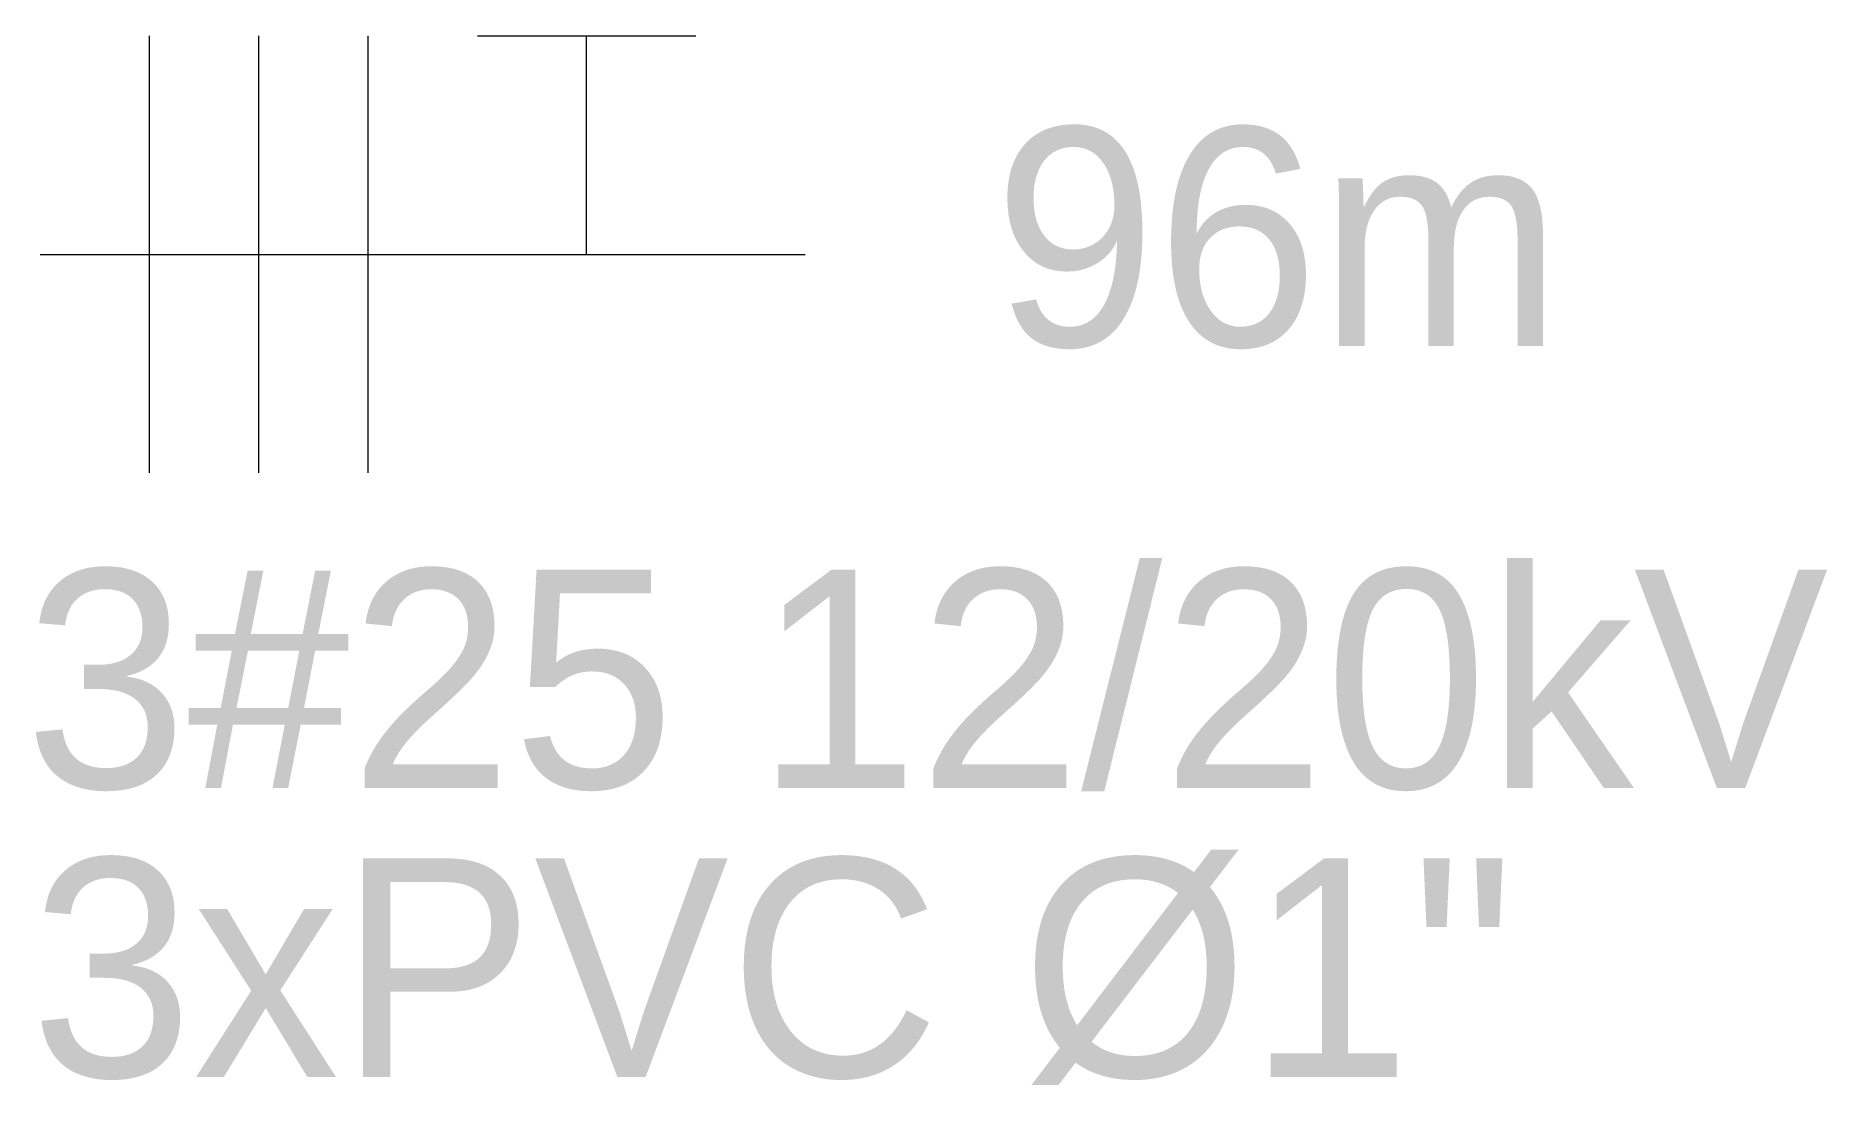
# Model space of a CAD drawing. Header units: millimetres. Extents: x 42378.8 to 42399.3, y -1453.3 to -1441.3.
import ezdxf

# ---------------------------------------------------------------- set-up
doc = ezdxf.new("R2010")
doc.units = ezdxf.units.MM
doc.header["$LTSCALE"] = 0.5
doc.linetypes.add('CONTINU', pattern=[0])
doc.layers.add('FIAÇÃO T', color=18, linetype='CONTINU', lineweight=5)
doc.styles.add('cotas', font='GOTHIC.TTF')

# ---------------------------------------------------------------- blocks, each defined once
blk = doc.blocks.new('*U1')
at = {"layer": 'FIAÇÃO T'}
for p, q in [((0.5, -1), (0.5, 1)), ((1, -1), (1, 1)), ((1.5, -1), (1.5, 1)), ((0, 0), (2.5, 0))]:
    blk.add_line(p, q, dxfattribs=at)
at = {"layer": 'FIAÇÃO T', "linetype": 'Continuous', "ltscale": 0.5, "style": 'cotas'}
for tag, p in [('B', (-0.0711, -2.4419)), ('C', (-0.0451, -3.7633))]:
    blk.add_attdef(tag, p, '', height=1, dxfattribs=at)
blk = doc.blocks.new('*U2')
at = {"layer": 'FIAÇÃO T'}
for p, q in [((12.0522, 1), (13.0522, 1)), ((12.5522, 0), (12.5522, 1)), ((12.5522, 0), (13.5522, 0))]:
    blk.add_line(p, q, dxfattribs=at)
at = {"layer": 'FIAÇÃO T', "linetype": 'Continuous', "ltscale": 0.5, "style": 'cotas'}
for tag, p in [('B', (14.4147, -0.4199)), ('C', (12.0072, -3.7633))]:
    blk.add_attdef(tag, p, '', height=1, dxfattribs=at)

msp = doc.modelspace()

# ---------------------------------------------------------------- block references
at = {"layer": 'FIAÇÃO T', "linetype": 'Continuous', "ltscale": 0.5, "xscale": 2.50005, "yscale": 2.50005, "zscale": 2.50005}
for name, p, values in [('*U1', (42378.845, -1443.824), {'B': '3#25 12/20kV', 'C': '3xPVC Ø1"'}), ('*U2', (42353.714, -1443.824), {'B': '96m'})]:
    msp.add_blockref(name, p, dxfattribs=at).add_auto_attribs(values)

doc.saveas('drawing.dxf')
